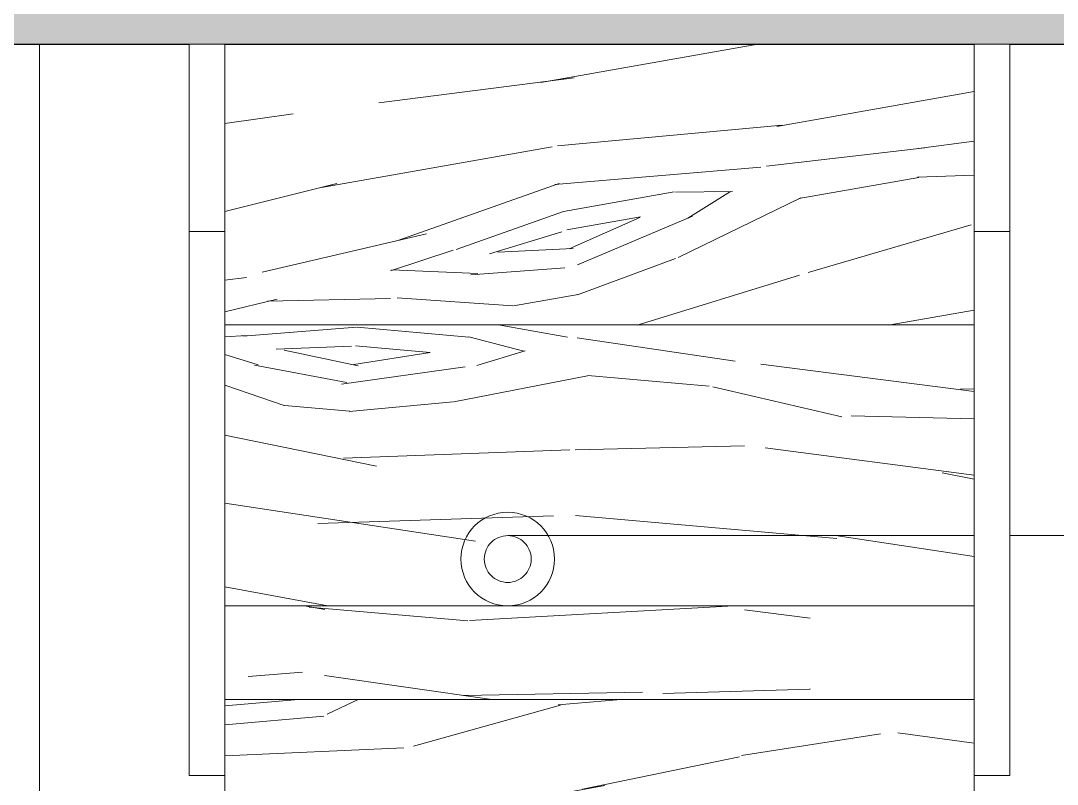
# Model space of a CAD drawing. Header units: metres. Extents: x -54 to 264, y -14 to 31.
# Drawn here: x 35.086 to 35.639, y 7.505 to 7.913 of the extents above; entities that cross this region are included whole.
import ezdxf

# ---------------------------------------------------------------- set-up
doc = ezdxf.new("R2010")
doc.units = ezdxf.units.M
doc.header["$LTSCALE"] = 0.001
doc.linetypes.add('HIDDENX2', pattern=[19.049999999999997, 12.7, -6.35])
for name, color, linetype, lineweight, true_color in [('Jach-Anotaciones-Hatch-Lum30%', 7, 'Continuous', 9, 0xb3b3b3), ('Jach-Anotaciones-Hatch-Lum50%', 9, 'Continuous', 13, 0x808080), ('Jach-Anotaciones-Hatch-Lum80%', 250, 'Continuous', 13, 0x333333), ('Jach-Anotaciones-LineasDetalle0.09mm', 7, 'Continuous', 15, 0x000000), ('Jach-Anotaciones-LineasDetalle0.15mm', 7, 'Continuous', 15, 0x000000), ('Jach-Anotaciones-LineasDetalle0.18mm', 7, 'Continuous', 18, 0x000000), ('Jach-Anotaciones-LineasDetalle0.20mm', 7, 'Continuous', 20, 0x000000), ('JACH-Arq-Lineas-Proyeccion', 250, 'HIDDENX2', 13, 0x333333), ('JACH-Arq-Muros01-Carga', 7, 'Continuous', 25, 0x000000)]:
    doc.layers.add(name, color=color, linetype=linetype, lineweight=lineweight, true_color=true_color)

msp = doc.modelspace()

# ---------------------------------------------------------------- hatches: boundary and pattern name
at = {"layer": 'Jach-Anotaciones-Hatch-Lum50%', "ltscale": 100}
h = msp.add_hatch(dxfattribs=at)
h.set_pattern_fill('WOOD7', color=256, scale=0.5, angle=355, pattern_type=2)
h.set_pattern_definition([(344.6952, (89.7392275628792, 78.0443122296341), (2.945006924810434, -0.7595620666786156), [0.0559015, -5.534268]), (355, (89.79314671384677, 78.02955671680206), (0.541675220419702, 0.4545194776720436), [0.055, -0.445]), (13.43490000000004, (89.84793742224181, 78.02476315095095), (1.039772716351021, 0.410940792009042), [0.04743399999999992, -1.533704499999998]), (167.875, (89.89407351979716, 78.03578406299867), (3.443103836018614, -0.8031416094314647), [0.04031149999999992, -3.990817499999995]), (169.8055999999999, (89.85466151058722, 78.04425126619904), (4.937396160929916, -0.93387371341875), [0.055227, -5.4674535]), (189.0362, (89.80030658090593, 78.05402580554062), (-1.537870105811428, -0.3673627435081007), [0.06184650000000001, -1.999706]), (4.462300000000017, (89.77907535080286, 78.0408259999242), (2.534064920889178, 0.2802070316023983), [0.03041399999999996, -3.010967499999995]), (348.6598000000001, (89.80939697045935, 78.04319230113222), (-3.941200554625293, 0.8467210804790034), [0.045277, -4.4824155]), (180.7106, (89.85378995315975, 78.03428931921812), (-4.526453782921855, -0.1058971866360288), [0.0502495, -4.9746885]), (163.6901000000001, (89.80354443954141, 78.03366613286505), (1.948812002679262, -0.672407687907786), [0.025495, -2.5240145]), (349.8056, (89.69396302275132, 78.0432532645673), (-4.937396160929917, 0.9338737134187484), [0.055227, -5.4674535]), (343.6900999999999, (89.74831795243264, 78.0334787252257), (-1.948812002679261, 0.6724076879077872), [0.05099, -2.4985195]), (355, (89.79725612990975, 78.0191589911074), (0.541675220419702, 0.4545194776720436), [0.06, -0.44]), (15.55599999999999, (89.85702781179525, 78.01392964654255), (2.577643232271288, 0.7783032666695732), [0.04272, -4.229282]), (358.8141, (89.89818293586013, 78.02538633730403), (7.016940696861938, -0.1119897711543004), [0.0751665, -7.4414815]), (349.8056, (89.97333331693076, 78.0238306300884), (-4.937396160929917, 0.9338737134187484), [0.055227, -5.4674535]), (355, (90.02768824661206, 78.01405609074682), (0.541675220419702, 0.4545194776720436), [0.055, -0.445]), (0.1943999999999945, (89.58438160596124, 78.05284039626953), (5.024551487482708, 0.06231622754390581), [0.055227, -5.4674535]), (349.8056, (89.63960809307002, 78.05302780390888), (-4.937396160929917, 0.9338737134187484), [0.055227, -5.4674535]), (355, (89.58525316338871, 78.06280234325045), (0.541675220419702, 0.4545194776720436), [0.03, -0.47]), (0.1943999999999945, (89.61513900433147, 78.06018767096802), (5.024551487482708, 0.06231622754390581), [0.055227, -5.4674535]), (355, (89.67036549144025, 78.06037507860735), (0.541675220419702, 0.4545194776720436), [0.05, -0.45]), (5.304800000000061, (89.72017522634484, 78.05601729146997), (-3.032162220931625, -0.2366275264492543), [0.0559015, -5.534268]), (0.1943999999999945, (89.77583749216737, 78.06118567259976), (5.024551487482708, 0.06231622754390581), [0.055227, -5.4674535]), (349.8056, (89.83106397927614, 78.06137308023911), (-4.937396160929917, 0.9338737134187484), [0.055227, -5.4674535]), (349.8056, (89.88541890895746, 78.05159854089753), (-4.937396160929917, 0.9338737134187484), [0.055227, -5.4674535]), (346.8698999999999, (89.93977383863876, 78.04182400155595), (-2.945006139629471, 0.759564246680932), [0.07071049999999984, -3.464822999999996]), (355, (90.00863591007771, 78.02576115258269), (0.541675220419702, 0.4545194776720436), [0.075, -0.425]), (342.4712000000002, (89.96256529329158, 77.72864585801013), (2.446909050748915, -0.715986522155478), [0.0460975, -4.5636745]), (349.2893999999999, (90.00652249727823, 77.71476190260556), (-4.439297925593481, 0.8902988211193064), [0.05024949999999993, -4.97468849999999]), (3.130100000000002, (89.96256529329158, 77.72864585801013), (3.032161826232755, 0.2366298096776762), [0.03535549999999992, -3.500178499999996]), (4.462300000000017, (89.99786788643851, 77.73057638050442), (2.534064920889178, 0.2802070316023983), [0.06082749999999992, -2.980553499999995]), (355, (89.56041377670563, 77.7788868542943), (0.541675220419702, 0.4545194776720436), [0.06, -0.44]), (345.5377, (89.62018545859114, 77.77365750972945), (-2.446909340320713, 0.7159858127726799), [0.030414, -3.0109675]), (196.8014, (89.64963552082014, 77.76606186395655), (1.537870050597197, 0.3673636784477676), [0.026926, -2.6656565]), (187.9946, (89.62385909594039, 77.75827881054433), (4.570032161010474, 0.6039926156685946), [0.0667085, -6.6041235]), (347.8750000000001, (90.01735600168662, 77.72385229215901), (-3.443103836018614, 0.8031416094314652), [0.0403115, -3.9908175]), (2.125000000000012, (90.01735600168662, 77.72385229215901), (3.530259429023464, 0.1930513770921587), [0.0403115, -3.9908175]), (355, (89.55954221927816, 77.76892490731338), (0.541675220419702, 0.4545194776720436), [0.04, -0.46]), (189.0362, (89.59939000720183, 77.76543867760348), (-1.537870105811428, -0.3673627435081007), [0.041231, -2.020322]), (351.6335000000001, (89.67043097220946, 77.77428069608251), (-7.92597889787489, 1.195348722297783), [0.085147, -8.429546499999999]), (352.7094, (89.75467174283352, 77.7618914844585), (-11.91075875513894, 1.543964152290208), [0.1251, -12.384896]), (358.1797999999999, (89.87876030138125, 77.74601604312458), (8.511232665190601, -0.2427309480093157), [0.090139, -8.9237395]), (4.462300000000017, (89.96885360292325, 77.74315299976776), (2.534064920889178, 0.2802070316023983), [0.09124149999999985, -2.950139999999995]), (5.304800000000061, (89.55649176828199, 77.73405809288018), (-3.032162220931625, -0.2366275264492543), [0.0559015, -5.534268]), (10.9454, (89.6121540341045, 77.73922647400997), (-2.035967325818193, -0.3237858028901451), [0.072801, -3.567254]), (355, (89.68363077782588, 77.75304946597947), (0.541675220419702, 0.4545194776720436), [0.065, -0.435]), (346.8698999999999, (89.74838343320184, 77.74738434270087), (-2.945006139629471, 0.759564246680932), [0.07071049999999984, -3.464822999999996]), (358.5763, (89.8172455046408, 77.73132149372762), (7.515038028465077, -0.1555753737485003), [0.08015599999999999, -7.9354535]), (346.2538, (89.89737685920187, 77.72933000779825), (3.443103058489303, -0.8031445102857289), [0.0657645, -6.5107085]), (340.9638, (89.96125795715037, 77.71370293753874), (-1.450714532375893, 0.6288300193372167), [0.06184649999999993, -1.999705999999998]), (355, (90.01972230289465, 77.69353067250252), (0.541675220419702, 0.4545194776720436), [0.035, -0.465]), (169.8055999999999, (89.67043097220946, 77.77428069608251), (4.937396160929916, -0.93387371341875), [0.1104535, -5.412227]), (350.2364, (89.5634642277018, 77.81375366872751), (-5.435493808478646, 0.9774497578376078), [0.120416, -5.9003815]), (355, (89.68213603404533, 77.79333303261687), (0.541675220419702, 0.4545194776720436), [0.115, -0.385]), (359.0856000000001, (89.79669842432588, 77.78331012220089), (6.518843314650297, -0.06841691177178894), [0.1403564999999997, -6.87747749999999]), (355, (89.9370372394862, 77.78107026519714), (0.541675220419702, 0.4545194776720436), [0.125, -0.375]), (2.125000000000012, (89.5543128747133, 77.70915322542788), (3.530259429023464, 0.1930513770921587), [0.120934, -3.910195]), (1.340199999999987, (89.67516357462551, 77.71363745676953), (4.028356434988356, 0.1494751905640177), [0.090554, -4.437138500000001]), (352.5103999999999, (89.76569265488125, 77.71575538690317), (-10.9145627699476, 1.456819395240307), [0.1151085, -11.395756]), (348.4802000000001, (89.87981926644807, 77.70075150299672), (-12.81979737759477, 2.627316457269052), [0.176139, -17.437776]), (358.0128, (89.58263849110628, 78.0329165023077), (9.00933033890787, -0.2863022915634116), [0.09513149999999986, -9.41801749999998]), (346.8698999999999, (89.67771276613874, 78.02961768023712), (-2.945006139629471, 0.759564246680932), [0.1060659999999999, -3.429467999999995]), (352.6141, (89.78100587329715, 78.00552340677724), (-11.41266216844401, 1.500379831535104), [0.1201039999999998, -11.89030799999998]), (5.619700000000005, (89.90011345835443, 77.99008374415708), (-5.56622613984189, -0.5168422086828022), [0.08139400000000001, -8.058016]), (355, (89.98111637034299, 77.99805420520863), (0.541675220419702, 0.4545194776720436), [0.1, -0.4]), (351.8202, (89.58786783567115, 78.0926881841932), (-8.424077703155646, 1.238916722514023), [0.090139, -8.9237395]), (1.008999999999973, (89.67708957978566, 78.07986319385545), (-5.024551208016828, -0.06231830620208118), [0.095525, -9.4569615]), (1.70980000000001, (89.77259963353185, 78.08154534527534), (-4.526454243121604, -0.1058934154654053), [0.085586, -8.473035000000001]), (349.2893999999999, (89.85814774029713, 78.08409905412272), (-4.439297925593481, 0.8902988211193064), [0.1004989999999999, -4.92443899999999]), (342.9051999999999, (89.95689565267882, 78.06542153286703), (-4.39571940870172, 1.388398833449974), [0.071589, -7.0873215]), (4.462300000000017, (90.02532194540404, 78.04437771040331), (2.534064920889178, 0.2802070316023983), [0.06082749999999992, -2.980553499999995]), (358.8141, (89.57958804011011, 77.99804968787448), (7.016940696861938, -0.1119897711543004), [0.0751665, -7.4414815]), (342.1956999999999, (89.65473842118074, 77.99649398065887), (-6.344530529074307, 2.060807960949563), [0.112805, -11.167709]), (355, (89.76214094440213, 77.96200198150433), (0.541675220419702, 0.4545194776720436), [0.125, -0.375]), (0.4402999999999668, (89.8866652816636, 77.95110751366087), (-5.522648577521289, -0.01873744856123372), [0.1054749999999998, -10.44203649999998]), (1.70980000000001, (89.99213728239071, 77.9519181076533), (-4.526454243121604, -0.1058934154654053), [0.085586, -8.473035000000001]), (355, (89.59091828666732, 78.12755499862641), (0.541675220419702, 0.4545194776720436), [0.085, -0.415]), (3.130100000000002, (89.6755948360051, 78.12014676049286), (3.032161826232755, 0.2366298096776762), [0.1414214999999997, -3.394112499999995]), (352.6141, (89.81680520859291, 78.12786885047002), (-11.41266216844401, 1.500379831535104), [0.1201039999999998, -11.89030799999998]), (349.4725, (89.93591279365017, 78.11242918784986), (10.37289008076719, -1.911322789519808), [0.155724, -15.4166875]), (1.842800000000002, (89.55126242371713, 77.67428641099467), (-8.554810709006578, -0.255374896132862), [0.1258969999999997, -12.46378149999998]), (355, (89.6770940971198, 77.6783348636226), (0.541675220419702, 0.4545194776720436), [0.14, -0.36]), (351.3478000000001, (89.81656135485265, 77.66613305963791), (-15.35386310049266, 2.347102425170888), [0.235478, -23.3123455]), (355, (89.56651467869797, 77.84862048316073), (0.541675220419702, 0.4545194776720436), [0.12, -0.38]), (359.7636000000001, (89.68605804246897, 77.83816179403101), (5.522648813249107, 0.01873650513617908), [0.120416, -5.9003815]), (353.1524, (89.80647296366746, 77.83766505188221), (-14.89934307793405, 1.80543069114964), [0.1550805, -15.352982]), (352.2737000000001, (89.96044736315795, 77.81917493826586), (-9.9183694300081, 1.369652805817243), [0.105119, -10.406779]), (349.8056, (89.57348713811777, 77.92831605900805), (-4.937396160929917, 0.9338737134187484), [0.1104535, -5.412227]), (355, (89.68219699748039, 77.9087669803249), (0.541675220419702, 0.4545194776720436), [0.16, -0.34]), (356.9092, (89.84158814917507, 77.89482206148527), (14.48840156771068, -0.7656488041766429), [0.1500835, -14.8582475]), (358.5763, (89.99145313260257, 77.88672967356358), (7.515038028465077, -0.1555753737485003), [0.08015599999999999, -7.9354535])])
h.paths.add_polyline_path([(35.2073818899745, 7.600000000000001), (35.2073818899745, 7.549999999999933), (35.50738188732166, 7.549999999999933), (35.50738188732166, 7.600000000000001)])
at = {"layer": 'Jach-Anotaciones-Hatch-Lum80%', "ltscale": 100}
h = msp.add_hatch(color=256, dxfattribs=at)
h.dxf.hatch_style = 1
h.paths.add_polyline_path([(44.22088188996156, 8.699999999999996), (44.22088188996156, 8.049999999999997), (40.67088188996158, 8.050000020444173), (40.67088188996155, 8.699999999999996), (40.52088188996156, 8.699999999999996), (40.52088188996157, 8.049999999999997), (38.72088188996156, 8.049999999999997), (38.72088188996156, 8.774999999999991), (38.57088188996156, 8.774999999999991), (38.57088188996156, 7.899999999999999), (39.92088188996155, 7.899999999999999), (39.92088188996155, 6.699999999999996), (38.57088188996156, 6.699999999999996), (38.57088188996156, 6.549999999999997), (40.07088188996156, 6.549999999999997), (40.07088188996156, 7.899999999999999), (41.27088188996157, 7.899999999999999), (41.27088188996157, 6.549999999999997), (41.42088188996158, 6.549999999999997), (41.42088188996158, 7.899999999999999), (44.22088188996156, 7.899999999999999), (44.22088188996156, 5.399999999999999), (42.47088188996156, 5.399999999999999), (42.47088188996156, 6.699999999999996), (42.32088188996156, 6.699999999999996), (42.32088188996156, 4.54999999999999), (42.47088188996156, 4.54999999999999), (42.47088188996156, 5.249999999999993), (44.22088188996156, 5.249999999999993), (44.22088188996156, 2.799999999999997), (42.32088188996156, 2.800000000000001), (42.32088188996156, 2.649999999999999), (44.22088188996156, 2.649999999999999), (44.22088188996156, 0.1999999999999993), (37.37088188996157, 0.1999999999999993), (37.37088188996157, 2.649999999999999), (37.37088188996157, 2.800000000000001), (37.37088188996157, 4.600000000000001), (38.72088188996156, 4.600000000000001), (38.72088188996156, 5.399999999999999), (38.57088188996156, 5.399999999999999), (38.57088188996156, 5.325000000000003), (38.57088188996156, 4.75), (37.37088188996157, 4.75), (37.37088188996157, 8.774999999999991), (37.22088188996156, 8.774999999999991), (37.22088188996156, 8.049999999999997), (32.82088188996158, 8.049999999999997), (32.82088188996158, 8.774999999999991), (32.67088188996157, 8.774999999999991), (32.67088188996157, 8.625000000000014), (32.67088188996157, 7.200000000000003), (32.97088188996157, 7.200000000000003), (32.97088188996157, 7.899999999999999), (37.22088188996156, 7.899999999999999), (37.22088188996156, 0.05000000000000071), (44.37088188996157, 0.05000000000000071), (44.37088188996161, 8.549999999999955), (45.2708818899616, 8.549999999999962), (45.2708818899616, 8.69999999999996)])

# ---------------------------------------------------------------- linework, layer by layer
at = {"layer": 'JACH-Arq-Lineas-Proyeccion', "ltscale": 100}
for points in [[(32.97088188996157, 7.899999999999999), (35.09588188996156, 7.899999999999999), (35.09588188996156, 7.399999999999999), (32.97088188996157, 7.399999999999999)], [(37.22088188996155, 7.899999999999999), (35.09588188996156, 7.899999999999999), (35.09588188996156, 7.399999999999999), (37.22088188996156, 7.399999999999999)]]:
    msp.add_lwpolyline(points, close=True, dxfattribs=at)
msp.add_lwpolyline([(35.34588188404173, 7.63750000000001), (37.19688188996155, 7.63750000000001), (37.19688188996155, 7.612500000000004), (35.34588188404173, 7.612500000000004)], dxfattribs=at)
for radius in [0.025, 0.01250000000000284]:
    msp.add_circle((35.34588188404173, 7.625000000000007), radius, dxfattribs=at)
at = {"layer": 'JACH-Arq-Muros01-Carga', "color": 3, "ltscale": 100}
msp.add_lwpolyline([(32.67088188996157, 8.774999999999991), (32.67088188996157, 7.200000000000003), (32.97088188996157, 7.200000000000003), (32.97088188996157, 7.899999999999999), (37.22088188996156, 7.899999999999999), (37.22088188996156, 0.05000000000000071), (44.37088188996157, 0.05000000000000071), (44.37088188996161, 8.549999999999955)], dxfattribs=at)

# ---------------------------------------------------------------- next in the draw order: wipeouts: each hides what was drawn before it
at = {"ltscale": 100}
for points in [[(35.17588188857536, 7.509428571428522), (35.19488188997441, 7.509428571428494), (35.19488188997446, 7.899999999999998), (35.17588188997446, 7.899999999999998)], [(35.59488188717629, 7.509428571428522), (35.61388188857534, 7.509428571428494), (35.61388188857539, 7.899999999999998), (35.594881888575394, 7.899999999999998)]]:
    msp.add_wipeout(points, dxfattribs=at).dxf.layer = 'Jach-Anotaciones-LineasDetalle0.09mm'

# ---------------------------------------------------------------- next in the draw order: hatches: boundary and pattern name
at = {"layer": 'Jach-Anotaciones-Hatch-Lum50%', "ltscale": 100}
h = msp.add_hatch(dxfattribs=at)
h.set_pattern_fill('WOOD7', color=256, scale=0.5, angle=10, pattern_type=2)
h.set_pattern_definition([(359.6952000000001, (89.64955307703227, 78.08035286344274), (3.041247376068402, 0.02854326322537393), [0.0559015, -5.534268]), (10, (89.70545398522461, 78.0800554356843), (0.4055797876726389, 0.5792279653395692), [0.05499999999999993, -0.4449999999999995]), (28.4349, (89.75961841164029, 78.08960608545598), (0.8979840168127351, 0.6660513056468436), [0.047434, -1.5337045]), (182.875, (89.80133003786084, 78.11219236974618), (3.533651262240493, 0.1153656243099446), [0.04031149999999993, -3.990817499999996]), (184.8056, (89.76106948685201, 78.11017048140457), (5.010862769216089, 0.3758394213810868), [0.055227, -5.4674535]), (204.0362, (89.706036819548, 78.10554387039794), (-1.390387978200151, -0.7528752338487076), [0.06184650000000001, -1.999706]), (19.4623, (89.68894538715276, 78.08729879054941), (2.375195836229676, 0.9265234715848858), [0.030414, -3.0109675]), (3.659799999999995, (89.7176213788548, 78.09743227464449), (-4.026054943815121, -0.20218800480759), [0.045277, -4.4824155]), (195.7106, (89.76280596862867, 78.10032240387444), (-4.344810401703891, -1.273821273299622), [0.0502495, -4.9746885]), (178.6901, (89.71443382186641, 78.08671595622603), (2.056439759673907, -0.1451062899276722), [0.02549499999999997, -2.524014499999995]), (4.805599999999988, (89.60610496903506, 78.06761465668266), (-5.010862769216088, -0.3758394213810886), [0.055227, -5.4674535]), (358.6900999999999, (89.66113763633906, 78.0722412676893), (-2.056439759673907, 0.1451062899276734), [0.05098999999999993, -2.498519499999996]), (10, (89.71211450576635, 78.07107559904252), (0.4055797876726389, 0.5792279653395692), [0.05999999999999993, -0.4399999999999994]), (30.556, (89.77120297094709, 78.08149448970254), (2.288372460730476, 1.418926385952719), [0.04272, -4.229282]), (13.8141, (89.80799055840257, 78.10321253310438), (6.806829326269162, 1.707944078464683), [0.0751665, -7.4414815]), (4.805599999999988, (89.88098289899014, 78.12116018519447), (-5.010862769216088, -0.3758394213810886), [0.055227, -5.4674535]), (10, (89.93601556629415, 78.1257867962011), (0.4055797876726389, 0.5792279653395692), [0.05499999999999993, -0.4449999999999995]), (15.1944, (89.49777611620371, 78.0485133571393), (4.837215420771396, 1.36064247164029), [0.055227, -5.4674535]), (4.805599999999988, (89.55107230173105, 78.06298804567605), (-5.010862769216088, -0.3758394213810886), [0.055227, -5.4674535]), (10, (89.49603963442705, 78.05836143466944), (0.4055797876726389, 0.5792279653395692), [0.02999999999999996, -0.4699999999999994]), (15.1944, (89.52558386701742, 78.06357087999943), (4.837215420771396, 1.36064247164029), [0.055227, -5.4674535]), (10, (89.57888005254475, 78.07804556853618), (0.4055797876726389, 0.5792279653395692), [0.04999999999999993, -0.4499999999999995]), (20.3048, (89.62812044019536, 78.08672797741953), (-2.867600088255309, -1.013345969625697), [0.0559015, -5.534268]), (15.1944, (89.68054838483437, 78.10612670472133), (4.837215420771396, 1.36064247164029), [0.055227, -5.4674535]), (4.805599999999988, (89.7338445703617, 78.12060139325807), (-5.010862769216088, -0.3758394213810886), [0.055227, -5.4674535]), (4.805599999999988, (89.7888772376657, 78.12522800426468), (-5.010862769216088, -0.3758394213810886), [0.055227, -5.4674535]), (1.86989999999998, (89.8439099049697, 78.12985461527131), (-3.04124718186795, -0.02854095428504816), [0.0707105, -3.464823]), (10, (89.91458292945724, 78.13216191017787), (0.4055797876726389, 0.5792279653395692), [0.07499999999999986, -0.4249999999999994]), (357.4712, (89.94698122769708, 77.83324662072087), (2.548843594669401, -0.05828320905731632), [0.0460975, -4.5636745]), (4.289400000000044, (89.99303405835929, 77.83121271118576), (-4.518458807660227, -0.2890122255938571), [0.0502495, -4.9746885]), (18.1301, (89.94698122769708, 77.83324662072087), (2.867599116062477, 1.013348072899412), [0.0353555, -3.500178500000001]), (19.4623, (89.98058125816416, 77.84424834570427), (2.375195836229676, 0.9265234715848858), [0.0608275, -2.9805535]), (10, (89.54552936506212, 77.77769122506095), (0.4055797876726389, 0.5792279653395692), [0.05999999999999993, -0.4399999999999994]), (0.5376999999999644, (89.60461783024286, 77.78811011572097), (-2.5488436907725, 0.05828244889945489), [0.030414, -3.0109675]), (211.8014, (89.63503030372155, 77.78839552228591), (1.390387682887108, 0.7528761226405835), [0.02692599999999996, -2.665656499999995]), (202.9946, (89.61214659167291, 77.77420624031411), (4.257987299255338, 1.766223426362723), [0.06670849999999987, -6.604123499999991]), (2.874999999999974, (90.00114565411275, 77.84279727049255), (-3.533651262240493, -0.1153656243099441), [0.04031149999999993, -3.990817499999996]), (17.125, (90.00114565411275, 77.84279727049255), (3.360003382919545, 1.100171685318009), [0.04031149999999993, -3.990817499999996]), (10, (89.5472658468388, 77.76784314753083), (0.4055797876726389, 0.5792279653395692), [0.03999999999999993, -0.4599999999999995]), (204.0362, (89.58665815695929, 77.7747890746375), (-1.390387978200151, -0.7528752338487076), [0.041231, -2.020322]), (6.633500000000004, (89.65298997700513, 77.80171656336937), (-7.965286730949152, -0.8967760875616415), [0.085147, -8.429546499999999]), (7.709399999999986, (89.7375668768995, 77.811552619706), (-11.90451681985561, -1.591376357889932), [0.1251, -12.384896]), (13.1798, (89.86153608691436, 77.82833460314932), (8.28404283704334, 1.968409019528188), [0.09013899999999986, -8.923739499999982]), (19.4623, (89.94930054379714, 77.8488869779044), (2.375195836229676, 0.9265234715848858), [0.0912415, -2.95014]), (20.3048, (89.55334353305713, 77.7333748761754), (-2.867600088255309, -1.013345969625697), [0.0559015, -5.534268]), (25.9454, (89.60577147769614, 77.7527736034772), (-1.882791489166702, -0.8397001883255306), [0.072801, -3.567254]), (10, (89.67123505685365, 77.78462513097413), (0.4055797876726389, 0.5792279653395692), [0.06499999999999986, -0.4349999999999994]), (1.86989999999998, (89.73524756079945, 77.79591226252249), (-3.04124718186795, -0.02854095428504816), [0.0707105, -3.464823]), (13.5763, (89.80592058528697, 77.79821955742905), (7.299235186913955, 1.794760694998212), [0.08015599999999999, -7.9354535]), (1.253799999999979, (89.88383696463961, 77.81703545040746), (3.533651262001182, 0.115362621060499), [0.0657645, -6.5107085]), (355.9638, (89.94958595036208, 77.8184745044257), (-1.564035818531402, 0.2319306060377931), [0.06184650000000001, -1.999706]), (10, (90.01127913820781, 77.81412127879052), (0.4055797876726389, 0.5792279653395692), [0.03499999999999993, -0.4649999999999995]), (184.8056, (89.65298997700513, 77.80171656336937), (5.010862769216089, 0.3758394213810868), [0.1104535, -5.412227]), (5.236400000000012, (89.53945167884379, 77.81215949641638), (-5.50326646120307, -0.4626653521757668), [0.120416, -5.9003815]), (10, (89.65936509098191, 77.82314920020629), (0.4055797876726389, 0.5792279653395692), [0.1149999999999999, -0.3849999999999995]), (14.0856, (89.77261798257831, 77.84311874063799), (6.314426714926194, 1.62111513983543), [0.1403565, -6.877477499999999]), (10, (89.90875458622335, 77.87727756304147), (0.4055797876726389, 0.5792279653395692), [0.1249999999999999, -0.3749999999999994]), (17.125, (89.55768473749882, 77.70875468235009), (3.360003382919545, 1.100171685318009), [0.1209339999999998, -3.910194999999995]), (16.34020000000001, (89.67325694519528, 77.7443645799653), (3.852406491964717, 1.186997312791546), [0.0905539999999999, -4.437138499999994]), (7.510399999999946, (89.76015316118969, 77.76984099348546), (-10.91971066690846, -1.417717235727928), [0.1151085, -11.395756]), (3.480200000000022, (89.87427429367443, 77.7848864951521), (-13.06297291146417, -0.7802148957664028), [0.1761389999999997, -17.43777599999996]), (13.0128, (89.50124907975706, 78.02881720207905), (8.77644533763386, 2.055239497782464), [0.09513150000000001, -9.4180175]), (1.86989999999998, (89.59393757540488, 78.05023781772248), (-3.04124718186795, -0.02854095428504816), [0.106066, -3.429468]), (7.614100000000041, (89.69994711213616, 78.05369876008233), (-11.41211201050127, -1.504558695991346), [0.120104, -11.890308]), (20.6197, (89.81899228338597, 78.0696125026373), (-5.242792976518627, -1.939876571821571), [0.08139400000000001, -8.058016]), (10, (89.89517218096194, 78.09827647314583), (0.4055797876726389, 0.5792279653395692), [0.09999999999999987, -0.3999999999999995]), (6.820199999999995, (89.49083018909704, 78.08790566725979), (-8.457689459226557, -0.9836100881024803), [0.09013899999999986, -8.923739499999982]), (16.009, (89.58033112775647, 78.09860996448477), (-4.837214612831761, -1.360644407138814), [0.095525, -9.4569615]), (16.7098, (89.67215138251596, 78.12495461889324), (-4.344811822273493, -1.27381774973698), [0.085586, -8.473035000000001]), (4.289400000000044, (89.75412355974532, 78.14956279152504), (-4.518458807660227, -0.2890122255938571), [0.100499, -4.924439]), (357.9051999999999, (89.85434081682322, 78.15707953176162), (-4.605282962280079, 0.2033943905201475), [0.071589, -7.0873215]), (19.4623, (89.92588208219908, 78.15446278790311), (2.375195836229676, 0.9265234715848858), [0.0608275, -2.9805535]), (13.8141, (89.50732676597539, 77.99434893072363), (6.806829326269162, 1.707944078464683), [0.0751665, -7.4414815]), (357.1956999999999, (89.58031910656298, 78.01229658281372), (-6.661722242304958, 0.3485022993444926), [0.112805, -11.167709]), (10, (89.69298916383599, 78.00677768853177), (0.4055797876726389, 0.5792279653395692), [0.1249999999999999, -0.3749999999999994]), (15.4403, (89.81609013296253, 78.02848371074013), (-5.329619282002121, -1.447465616754914), [0.105475, -10.4420365]), (16.7098, (89.91775846525213, 78.0565648469253), (-4.344811822273493, -1.27381774973698), [0.085586, -8.473035000000001]), (10, (89.4847525028787, 78.12237393861523), (0.4055797876726389, 0.5792279653395692), [0.08499999999999987, -0.4149999999999994]), (18.1301, (89.56846116188473, 78.13713403371692), (2.867599116062477, 1.013348072899412), [0.1414215, -3.3941125]), (7.614100000000041, (89.70286128375311, 78.18114093365052), (-11.41211201050127, -1.504558695991346), [0.120104, -11.890308]), (4.472500000000003, (89.8219064550029, 78.1970546762055), (10.51412916153694, 0.8385054608855284), [0.1557239999999997, -15.41668749999998]), (16.84279999999999, (89.56376242371715, 77.67428641099467), (-8.197216716083487, -2.460821146298522), [0.125897, -12.4637815]), (10, (89.68425867017868, 77.71076454949822), (0.4055797876726389, 0.5792279653395692), [0.1399999999999997, -0.3599999999999994]), (6.34780000000002, (89.82213175560038, 77.73507529437158), (-15.43816771051315, -1.706745336886076), [0.235478, -23.3123455]), (10, (89.53337399262543, 77.8466277677718), (0.4055797876726389, 0.5792279653395692), [0.1199999999999999, -0.3799999999999994]), (14.7636, (89.6515509229869, 77.86746554909183), (5.329619753874081, 1.447464766487137), [0.1204159999999999, -5.900381499999991]), (8.15240000000001, (89.7679913715717, 77.898151407942), (-14.8589401211999, -2.112321615929386), [0.1550805, -15.352982]), (7.273700000000058, (89.92150481417693, 77.9201428367153), (-9.934901418444417, -1.24407988666057), [0.105119, -10.406779]), (4.805599999999988, (89.51948213841209, 77.92541238801279), (-5.010862769216088, -0.3758394213810886), [0.1104535, -5.412227]), (10, (89.6295474730201, 77.93466561002602), (0.4055797876726389, 0.5792279653395692), [0.1599999999999997, -0.3399999999999995]), (11.9092, (89.78711671350206, 77.96244931845273), (14.19288574827966, 3.010314304995184), [0.1500834999999997, -14.85824749999998]), (13.5763, (89.93396963556555, 77.99342058386783), (7.299235186913955, 1.794760694998212), [0.08015599999999999, -7.9354535])])
h.paths.add_polyline_path([(35.5948818885754, 7.750000000000007), (35.19488188997447, 7.750000000000007), (35.19488188997447, 7.899999999999999), (35.5948818885754, 7.899999999999999)])
h = msp.add_hatch(dxfattribs=at)
h.set_pattern_fill('WOOD7', color=256, scale=0.5, angle=355, pattern_type=2)
h.set_pattern_definition([(344.6952, (89.75172756287921, 78.0443122296341), (2.945006924810434, -0.7595620666786156), [0.0559015, -5.534268]), (355, (89.80564671384678, 78.02955671680206), (0.541675220419702, 0.4545194776720436), [0.055, -0.445]), (13.43490000000004, (89.86043742224183, 78.02476315095095), (1.039772716351021, 0.410940792009042), [0.04743399999999993, -1.533704499999998]), (167.875, (89.90657351979718, 78.03578406299867), (3.443103836018614, -0.8031416094314647), [0.04031149999999993, -3.990817499999996]), (169.8055999999999, (89.86716151058724, 78.04425126619904), (4.937396160929916, -0.93387371341875), [0.055227, -5.4674535]), (189.0362, (89.81280658090594, 78.05402580554062), (-1.537870105811428, -0.3673627435081007), [0.06184650000000001, -1.999706]), (4.462300000000017, (89.79157535080289, 78.0408259999242), (2.534064920889178, 0.2802070316023983), [0.03041399999999997, -3.010967499999996]), (348.6598000000001, (89.82189697045938, 78.04319230113222), (-3.941200554625293, 0.8467210804790034), [0.045277, -4.4824155]), (180.7106, (89.86628995315976, 78.03428931921812), (-4.526453782921855, -0.1058971866360288), [0.0502495, -4.9746885]), (163.6901000000001, (89.81604443954144, 78.03366613286505), (1.948812002679262, -0.672407687907786), [0.025495, -2.5240145]), (349.8056, (89.70646302275135, 78.0432532645673), (-4.937396160929917, 0.9338737134187484), [0.055227, -5.4674535]), (343.6900999999999, (89.76081795243266, 78.0334787252257), (-1.948812002679261, 0.6724076879077872), [0.05099, -2.4985195]), (355, (89.80975612990977, 78.0191589911074), (0.541675220419702, 0.4545194776720436), [0.06, -0.44]), (15.55599999999999, (89.86952781179528, 78.01392964654255), (2.577643232271288, 0.7783032666695732), [0.04272, -4.229282]), (358.8141, (89.91068293586017, 78.02538633730403), (7.016940696861938, -0.1119897711543004), [0.0751665, -7.4414815]), (349.8056, (89.98583331693078, 78.0238306300884), (-4.937396160929917, 0.9338737134187484), [0.055227, -5.4674535]), (355, (90.04018824661209, 78.01405609074682), (0.541675220419702, 0.4545194776720436), [0.055, -0.445]), (0.1943999999999945, (89.59688160596126, 78.05284039626953), (5.024551487482708, 0.06231622754390581), [0.055227, -5.4674535]), (349.8056, (89.65210809307004, 78.05302780390888), (-4.937396160929917, 0.9338737134187484), [0.055227, -5.4674535]), (355, (89.59775316338875, 78.06280234325045), (0.541675220419702, 0.4545194776720436), [0.03, -0.47]), (0.1943999999999945, (89.62763900433148, 78.06018767096802), (5.024551487482708, 0.06231622754390581), [0.055227, -5.4674535]), (355, (89.68286549144028, 78.06037507860735), (0.541675220419702, 0.4545194776720436), [0.05, -0.45]), (5.304800000000061, (89.73267522634487, 78.05601729146997), (-3.032162220931625, -0.2366275264492543), [0.0559015, -5.534268]), (0.1943999999999945, (89.78833749216739, 78.06118567259976), (5.024551487482708, 0.06231622754390581), [0.055227, -5.4674535]), (349.8056, (89.84356397927617, 78.06137308023911), (-4.937396160929917, 0.9338737134187484), [0.055227, -5.4674535]), (349.8056, (89.89791890895748, 78.05159854089753), (-4.937396160929917, 0.9338737134187484), [0.055227, -5.4674535]), (346.8698999999999, (89.95227383863877, 78.04182400155595), (-2.945006139629471, 0.759564246680932), [0.07071049999999986, -3.464822999999996]), (355, (90.02113591007773, 78.02576115258269), (0.541675220419702, 0.4545194776720436), [0.075, -0.425]), (342.4712000000002, (89.9750652932916, 77.72864585801013), (2.446909050748915, -0.715986522155478), [0.0460975, -4.5636745]), (349.2893999999999, (90.01902249727826, 77.71476190260556), (-4.439297925593481, 0.8902988211193064), [0.05024949999999993, -4.974688499999991]), (3.130100000000002, (89.9750652932916, 77.72864585801013), (3.032161826232755, 0.2366298096776762), [0.03535549999999993, -3.500178499999996]), (4.462300000000017, (90.01036788643854, 77.73057638050442), (2.534064920889178, 0.2802070316023983), [0.06082749999999993, -2.980553499999996]), (355, (89.57291377670566, 77.7788868542943), (0.541675220419702, 0.4545194776720436), [0.06, -0.44]), (345.5377, (89.63268545859117, 77.77365750972945), (-2.446909340320713, 0.7159858127726799), [0.030414, -3.0109675]), (196.8014, (89.66213552082017, 77.76606186395655), (1.537870050597197, 0.3673636784477676), [0.026926, -2.6656565]), (187.9946, (89.6363590959404, 77.75827881054433), (4.570032161010474, 0.6039926156685946), [0.0667085, -6.6041235]), (347.8750000000001, (90.02985600168665, 77.72385229215901), (-3.443103836018614, 0.8031416094314652), [0.0403115, -3.9908175]), (2.125000000000012, (90.02985600168665, 77.72385229215901), (3.530259429023464, 0.1930513770921587), [0.0403115, -3.9908175]), (355, (89.57204221927819, 77.76892490731338), (0.541675220419702, 0.4545194776720436), [0.04, -0.46]), (189.0362, (89.61189000720185, 77.76543867760348), (-1.537870105811428, -0.3673627435081007), [0.041231, -2.020322]), (351.6335000000001, (89.68293097220948, 77.77428069608251), (-7.92597889787489, 1.195348722297783), [0.085147, -8.429546499999999]), (352.7094, (89.76717174283354, 77.7618914844585), (-11.91075875513894, 1.543964152290208), [0.1251, -12.384896]), (358.1797999999999, (89.89126030138127, 77.74601604312458), (8.511232665190601, -0.2427309480093157), [0.090139, -8.9237395]), (4.462300000000017, (89.98135360292326, 77.74315299976776), (2.534064920889178, 0.2802070316023983), [0.09124149999999986, -2.950139999999996]), (5.304800000000061, (89.56899176828202, 77.73405809288018), (-3.032162220931625, -0.2366275264492543), [0.0559015, -5.534268]), (10.9454, (89.62465403410454, 77.73922647400997), (-2.035967325818193, -0.3237858028901451), [0.072801, -3.567254]), (355, (89.69613077782591, 77.75304946597947), (0.541675220419702, 0.4545194776720436), [0.065, -0.435]), (346.8698999999999, (89.76088343320187, 77.74738434270087), (-2.945006139629471, 0.759564246680932), [0.07071049999999986, -3.464822999999996]), (358.5763, (89.82974550464081, 77.73132149372762), (7.515038028465077, -0.1555753737485003), [0.08015599999999999, -7.9354535]), (346.2538, (89.90987685920189, 77.72933000779825), (3.443103058489303, -0.8031445102857289), [0.0657645, -6.5107085]), (340.9638, (89.97375795715038, 77.71370293753874), (-1.450714532375893, 0.6288300193372167), [0.06184649999999994, -1.999705999999998]), (355, (90.03222230289467, 77.69353067250252), (0.541675220419702, 0.4545194776720436), [0.035, -0.465]), (169.8055999999999, (89.68293097220948, 77.77428069608251), (4.937396160929916, -0.93387371341875), [0.1104535, -5.412227]), (350.2364, (89.57596422770183, 77.81375366872751), (-5.435493808478646, 0.9774497578376078), [0.120416, -5.9003815]), (355, (89.69463603404536, 77.79333303261687), (0.541675220419702, 0.4545194776720436), [0.115, -0.385]), (359.0856000000001, (89.8091984243259, 77.78331012220089), (6.518843314650297, -0.06841691177178894), [0.1403564999999997, -6.877477499999991]), (355, (89.94953723948623, 77.78107026519714), (0.541675220419702, 0.4545194776720436), [0.125, -0.375]), (2.125000000000012, (89.56681287471332, 77.70915322542788), (3.530259429023464, 0.1930513770921587), [0.120934, -3.910195]), (1.340199999999987, (89.68766357462555, 77.71363745676953), (4.028356434988356, 0.1494751905640177), [0.090554, -4.437138500000001]), (352.5103999999999, (89.77819265488128, 77.71575538690317), (-10.9145627699476, 1.456819395240307), [0.1151085, -11.395756]), (348.4802000000001, (89.89231926644808, 77.70075150299672), (-12.81979737759477, 2.627316457269052), [0.176139, -17.437776]), (358.0128, (89.59513849110631, 78.0329165023077), (9.00933033890787, -0.2863022915634116), [0.09513149999999987, -9.418017499999982]), (346.8698999999999, (89.69021276613876, 78.02961768023712), (-2.945006139629471, 0.759564246680932), [0.1060659999999999, -3.429467999999996]), (352.6141, (89.79350587329718, 78.00552340677724), (-11.41266216844401, 1.500379831535104), [0.1201039999999999, -11.89030799999998]), (5.619700000000005, (89.91261345835446, 77.99008374415708), (-5.56622613984189, -0.5168422086828022), [0.08139400000000001, -8.058016]), (355, (89.993616370343, 77.99805420520863), (0.541675220419702, 0.4545194776720436), [0.1, -0.4]), (351.8202, (89.60036783567116, 78.0926881841932), (-8.424077703155646, 1.238916722514023), [0.090139, -8.9237395]), (1.008999999999973, (89.68958957978569, 78.07986319385545), (-5.024551208016828, -0.06231830620208118), [0.095525, -9.4569615]), (1.70980000000001, (89.78509963353187, 78.08154534527534), (-4.526454243121604, -0.1058934154654053), [0.085586, -8.473035000000001]), (349.2893999999999, (89.87064774029716, 78.08409905412272), (-4.439297925593481, 0.8902988211193064), [0.1004989999999999, -4.924438999999991]), (342.9051999999999, (89.96939565267886, 78.06542153286703), (-4.39571940870172, 1.388398833449974), [0.071589, -7.0873215]), (4.462300000000017, (90.03782194540406, 78.04437771040331), (2.534064920889178, 0.2802070316023983), [0.06082749999999993, -2.980553499999996]), (358.8141, (89.59208804011014, 77.99804968787448), (7.016940696861938, -0.1119897711543004), [0.0751665, -7.4414815]), (342.1956999999999, (89.66723842118076, 77.99649398065887), (-6.344530529074307, 2.060807960949563), [0.112805, -11.167709]), (355, (89.77464094440217, 77.96200198150433), (0.541675220419702, 0.4545194776720436), [0.125, -0.375]), (0.4402999999999668, (89.89916528166363, 77.95110751366087), (-5.522648577521289, -0.01873744856123372), [0.1054749999999999, -10.44203649999998]), (1.70980000000001, (90.00463728239075, 77.9519181076533), (-4.526454243121604, -0.1058934154654053), [0.085586, -8.473035000000001]), (355, (89.60341828666733, 78.12755499862641), (0.541675220419702, 0.4545194776720436), [0.085, -0.415]), (3.130100000000002, (89.68809483600513, 78.12014676049286), (3.032161826232755, 0.2366298096776762), [0.1414214999999997, -3.394112499999995]), (352.6141, (89.82930520859293, 78.12786885047002), (-11.41266216844401, 1.500379831535104), [0.1201039999999999, -11.89030799999998]), (349.4725, (89.9484127936502, 78.11242918784986), (10.37289008076719, -1.911322789519808), [0.155724, -15.4166875]), (1.842800000000002, (89.56376242371715, 77.67428641099467), (-8.554810709006578, -0.255374896132862), [0.1258969999999997, -12.46378149999998]), (355, (89.68959409711984, 77.6783348636226), (0.541675220419702, 0.4545194776720436), [0.14, -0.36]), (351.3478000000001, (89.82906135485268, 77.66613305963791), (-15.35386310049266, 2.347102425170888), [0.235478, -23.3123455]), (355, (89.57901467869799, 77.84862048316073), (0.541675220419702, 0.4545194776720436), [0.12, -0.38]), (359.7636000000001, (89.698558042469, 77.83816179403101), (5.522648813249107, 0.01873650513617908), [0.120416, -5.9003815]), (353.1524, (89.81897296366748, 77.83766505188221), (-14.89934307793405, 1.80543069114964), [0.1550805, -15.352982]), (352.2737000000001, (89.97294736315797, 77.81917493826586), (-9.9183694300081, 1.369652805817243), [0.105119, -10.406779]), (349.8056, (89.5859871381178, 77.92831605900805), (-4.937396160929917, 0.9338737134187484), [0.1104535, -5.412227]), (355, (89.69469699748042, 77.9087669803249), (0.541675220419702, 0.4545194776720436), [0.16, -0.34]), (356.9092, (89.8540881491751, 77.89482206148527), (14.48840156771068, -0.7656488041766429), [0.1500835, -14.8582475]), (358.5763, (90.00395313260259, 77.88672967356358), (7.515038028465077, -0.1555753737485003), [0.08015599999999999, -7.9354535])])
h.paths.add_polyline_path([(35.5948818885754, 7.600000000000001), (35.19488188997447, 7.600000000000001), (35.19488188997447, 7.750000000000007), (35.5948818885754, 7.750000000000007)])
h = msp.add_hatch(dxfattribs=at)
h.set_pattern_fill('WOOD7', color=256, scale=0.5, angle=5, pattern_type=2)
h.set_pattern_definition([(354.6952, (89.68461764096352, 78.07133050988587), (3.032162220931625, -0.2366275264492536), [0.0559015, -5.534268]), (4.999999999999998, (89.74027990678604, 78.06616212875608), (0.4545194776720437, 0.5416752204197018), [0.055, -0.445]), (23.4349, (89.79507061518109, 78.0709556946072), (0.9526171127716738, 0.5852523153816308), [0.047434, -1.5337045]), (177.875, (89.838592040454, 78.08982062350222), (3.530259429023464, -0.193051377092159), [0.0403115, -3.9908175]), (179.8056, (89.7983084738166, 78.09131536728277), (5.024551487482708, -0.06231622754390737), [0.055227, -5.4674535]), (199.0362, (89.74308198670781, 78.09150277492212), (-1.450714532375893, -0.6288300193372167), [0.06184650000000001, -1.999706]), (14.4623, (89.72446542888719, 78.07481673959579), (2.446909340320713, 0.7159858127726787), [0.030414, -3.0109675]), (358.6598, (89.7539154911162, 78.08241238536867), (-4.028356434988356, 0.1494751905640185), [0.045277, -4.4824155]), (190.7106, (89.79918003124408, 78.08135342030185), (-4.439297925593481, -0.8902988211193059), [0.0502495, -4.9746885]), (173.6901, (89.74980607505321, 78.07201465967402), (2.035967539056206, -0.3237846513559057), [0.025495, -2.5240145]), (359.8056, (89.64022465826314, 78.06242752797178), (-5.024551487482708, 0.06231622754390564), [0.055227, -5.4674535]), (353.6901, (89.69545114537192, 78.06224012033243), (-2.035967539056206, 0.3237846513559069), [0.05098999999999993, -2.498519499999996]), (4.999999999999998, (89.74613243770398, 78.0566359604889), (0.4545194776720437, 0.5416752204197018), [0.06, -0.44]), (25.556, (89.80590411958948, 78.06186530505376), (2.403332095710821, 1.214082141170329), [0.04272, -4.229282]), (8.814099999999998, (89.84444457137194, 78.08029445523505), (6.929784420374802, 1.108190569916179), [0.0751665, -7.4414815]), (359.8056, (89.91872339501509, 78.09181210943157), (-5.024551487482708, 0.06231622754390564), [0.055227, -5.4674535]), (4.999999999999998, (89.97394988212386, 78.09162470179224), (0.4545194776720437, 0.5416752204197018), [0.055, -0.445]), (10.1944, (89.53064324147304, 78.05284039626953), (4.937396160929917, 0.9338737134187485), [0.05522699999999993, -5.467453499999992]), (359.8056, (89.58499817115435, 78.06261493561111), (-5.024551487482708, 0.06231622754390564), [0.055227, -5.4674535]), (4.999999999999998, (89.52977168404556, 78.06280234325045), (0.4545194776720437, 0.5416752204197018), [0.03, -0.47]), (10.1944, (89.55965752498832, 78.06541701553287), (4.937396160929917, 0.9338737134187485), [0.05522699999999993, -5.467453499999992]), (4.999999999999998, (89.61401245466962, 78.07519155487445), (0.4545194776720437, 0.5416752204197018), [0.05, -0.45]), (15.3048, (89.6638221895742, 78.07954934201184), (-2.945006924810434, -0.7595620666786163), [0.0559015, -5.534268]), (10.1944, (89.71774134054178, 78.09430485484388), (4.937396160929917, 0.9338737134187485), [0.05522699999999993, -5.467453499999992]), (359.8056, (89.77209627022309, 78.10407939418546), (-5.024551487482708, 0.06231622754390564), [0.055227, -5.4674535]), (359.8056, (89.82732275733187, 78.10389198654612), (-5.024551487482708, 0.06231622754390564), [0.055227, -5.4674535]), (356.8699, (89.88254924444065, 78.10370457890679), (-3.032161826232755, 0.2366298096776797), [0.0707105, -3.464823]), (4.999999999999998, (89.95315443073456, 78.0998435339182), (0.4545194776720437, 0.5416752204197018), [0.075, -0.425]), (352.4712, (89.95937725959702, 77.79924200963573), (2.534064758899656, -0.2802077804916939), [0.0460975, -4.5636745]), (359.2894000000001, (90.00507757843863, 77.79320207107845), (-4.526453782921855, 0.1058971866360292), [0.0502495, -4.9746885]), (13.13010000000001, (89.95937725959702, 77.79924200963573), (2.945006139629472, 0.7595642466809286), [0.0353555, -3.500178500000001]), (14.4623, (89.99380829531648, 77.80727343412235), (2.446909340320713, 0.7159858127726787), [0.0608275, -2.9805535]), (4.999999999999998, (89.55461107072864, 77.7788868542943), (0.4545194776720437, 0.5416752204197018), [0.06, -0.44]), (355.5377, (89.61438275261415, 77.78411619885917), (-2.534064920889177, 0.2802070316023997), [0.030414, -3.0109675]), (206.8014, (89.64470437227064, 77.78174989765112), (1.450714315649921, 0.6288309304851987), [0.026926, -2.6656565]), (197.9946, (89.62067106224583, 77.76960905710152), (4.395720886643115, 1.388394367311288), [0.0667085, -6.6041235]), (357.875, (90.01416796799207, 77.80403557548685), (-3.530259429023464, 0.1930513770921595), [0.0403115, -3.9908175]), (12.125, (90.01416796799207, 77.80403557548685), (3.443103836018614, 0.8031416094314644), [0.0403115, -3.9908175]), (4.999999999999998, (89.55548262815611, 77.76892490731338), (0.4545194776720437, 0.5416752204197018), [0.04, -0.46]), (199.0362, (89.59533041607979, 77.7724111370233), (-1.450714532375893, -0.6288300193372167), [0.041231, -2.020322]), (1.63350000000003, (89.66375670880501, 77.793454959487), (-8.01313559614185, -0.1991431025704269), [0.08514699999999986, -8.429546499999981]), (2.709400000000008, (89.74886903685655, 77.7958822241301), (-11.99791412774713, -0.5477736849119966), [0.1250999999999997, -12.38489599999998]), (8.1798, (89.87382915283175, 77.80179571848309), (8.424077703155646, 1.238916722514023), [0.090139, -8.9237395]), (14.4623, (89.96305089694627, 77.81462070882084), (2.446909340320713, 0.7159858127726787), [0.0912415, -2.95014]), (15.3048, (89.55853307915228, 77.73405809288018), (-2.945006924810434, -0.7595620666786163), [0.0559015, -5.534268]), (20.94540000000001, (89.61245223011986, 77.74881360571221), (-1.948811592718991, -0.6724087849192405), [0.072801, -3.567254]), (4.999999999999998, (89.68044274413133, 77.77483840166639), (0.4545194776720437, 0.5416752204197018), [0.065, -0.435]), (356.8699, (89.7451953995073, 77.78050352494498), (-3.032161826232755, 0.2366298096776797), [0.0707105, -3.464823]), (8.5763, (89.81580058580118, 77.77664247995641), (7.427883094755265, 1.151760824495348), [0.08015599999999999, -7.9354535]), (356.2538, (89.89506038293479, 77.78859591286667), (3.530259167034628, -0.1930543688924765), [0.06576449999999986, -6.510708499999991]), (350.9638, (89.96068459573823, 77.78429908916435), (-1.537870105811428, 0.3673627435081007), [0.06184650000000001, -1.999706]), (4.999999999999998, (90.02176361376496, 77.77458551325783), (0.4545194776720437, 0.5416752204197018), [0.035, -0.465]), (179.8056, (89.66375670880501, 77.793454959487), (5.024551487482708, -0.06231622754390737), [0.1104535, -5.412227]), (0.2364000000000299, (89.55156061973247, 77.81375366872751), (-5.522648813249107, 0.0187365051361808), [0.120416, -5.9003815]), (4.999999999999998, (89.67197554093096, 77.81425041087631), (0.4545194776720437, 0.5416752204197018), [0.115, -0.385]), (9.085600000000001, (89.78653793121151, 77.8242733212923), (6.431687908990184, 1.064607756935267), [0.1403565, -6.877477499999999]), (4.999999999999998, (89.92513363151689, 77.84643707225788), (0.4545194776720437, 0.5416752204197018), [0.125, -0.375]), (12.125, (89.56071197272098, 77.70915322542788), (3.443103836018614, 0.8031416094314644), [0.120934, -3.910195]), (11.34019999999999, (89.67894800035077, 77.73455483502897), (3.941200554625293, 0.8467210804790026), [0.090554, -4.437138500000001]), (2.510399999999979, (89.76773396575156, 77.75236079885718), (-11.00172006975611, -0.4606068998615144), [0.1151084999999999, -11.39575599999998]), (358.4802, (89.88273213474585, 77.7574027357827), (-13.08126456446001, 0.3612671640565044), [0.176139, -17.437776]), (8.0128, (89.53238635632799, 78.0329165023077), (8.922174238396426, 1.282501078913931), [0.09513150000000001, -9.4180175]), (356.8699, (89.62658907393296, 78.04617727135918), (-3.032161826232755, 0.2366298096776797), [0.106066, -3.429468]), (2.614099999999976, (89.73249685337382, 78.04038570387631), (-11.49981640954707, -0.5042022973197007), [0.120104, -11.890308]), (15.61969999999999, (89.85247599585857, 78.04586341951557), (-5.391913949856388, -1.475555239860354), [0.08139400000000001, -8.058016]), (4.999999999999998, (89.93086423556468, 78.06777879940675), (0.4545194776720437, 0.5416752204197018), [0.1, -0.4]), (1.820200000000014, (89.52715701176314, 78.0926881841932), (-8.511232665190601, -0.2427309480093156), [0.090139, -8.9237395]), (11.009, (89.61725031330514, 78.09555122755003), (-4.937395524754546, -0.9338757119686945), [0.095525, -9.4569615]), (11.7098, (89.71101725219637, 78.11379297009198), (-4.439299033658667, -0.8902951871540856), [0.085586, -8.473035000000001]), (359.2894000000001, (89.79482224410668, 78.13116315520644), (-4.526453782921855, 0.1058971866360292), [0.100499, -4.924439]), (352.9052, (89.89531327134334, 78.1299167825003), (-4.570031481059172, 0.6039972705984288), [0.071589, -7.0873215]), (14.4623, (89.96635423635098, 78.12107476402126), (2.446909340320713, 0.7159858127726787), [0.0608275, -2.9805535]), (8.814099999999998, (89.53543680732416, 77.99804968787448), (6.929784420374802, 1.108190569916179), [0.0751665, -7.4414815]), (352.1957, (89.6097156309673, 78.00956734207102), (-6.605998401195418, 0.9277834928864495), [0.112805, -11.167709]), (4.999999999999998, (89.72147594132609, 77.99424960632096), (0.4545194776720437, 0.5416752204197018), [0.125, -0.375]), (10.4403, (89.84600027858755, 78.00514407416442), (-5.435493412508021, -0.977450645996208), [0.105475, -10.4420365]), (11.7098, (89.94972916445971, 78.02425737413385), (-4.439299033658667, -0.8902951871540856), [0.085586, -8.473035000000001]), (4.999999999999998, (89.52410656076697, 78.12755499862641), (0.4545194776720437, 0.5416752204197018), [0.085, -0.415]), (13.13010000000001, (89.60878311010477, 78.13496323675996), (2.945006139629472, 0.7595642466809286), [0.1414215, -3.3941125]), (2.614099999999976, (89.74650725298265, 78.16708893470647), (-11.49981640954707, -0.5042022973197007), [0.120104, -11.890308]), (359.4725000000001, (89.8664863954674, 78.17256665034573), (10.54720029201635, -0.08105204196342508), [0.155724, -15.4166875]), (11.8428, (89.56376242371715, 77.67428641099467), (-8.380498526446189, -1.737022467540864), [0.125897, -12.4637815]), (4.999999999999998, (89.6869794248374, 77.70012379930951), (0.4545194776720437, 0.5416752204197018), [0.14, -0.36]), (1.347800000000037, (89.82644668257025, 77.71232560329418), (-15.52817347898179, -0.3547256821260322), [0.235478, -23.3123455]), (4.999999999999998, (89.54851016873631, 77.84862048316073), (0.4545194776720437, 0.5416752204197018), [0.12, -0.38]), (9.7636, (89.66805353250732, 77.85907917229044), (5.435493808478647, 0.977449757837606), [0.120416, -5.9003815]), (3.152399999999948, (89.78672533885086, 77.87949980840108), (-14.98649832736031, -0.8092416317472884), [0.1550805, -15.352982]), (2.273700000000067, (89.94157129576881, 77.88802797503651), (-10.00552482567782, -0.3734620748445538), [0.1051189999999999, -10.40677899999998]), (359.8056, (89.5415377093165, 77.92831605900805), (-5.024551487482708, 0.06231622754390564), [0.1104535, -5.412227]), (4.999999999999998, (89.65199068353407, 77.92794124372939), (0.4545194776720437, 0.5416752204197018), [0.16, -0.34]), (6.909199999999999, (89.81138183522874, 77.94188616256902), (14.40124371221385, 1.761867651101975), [0.1500835, -14.8582475]), (8.5763, (89.96037526122876, 77.95994049747162), (7.427883094755265, 1.151760824495348), [0.08015599999999999, -7.9354535])])
h.paths.add_polyline_path([(35.19488188997447, 7.549999999999933), (35.19488188997447, 7.499999999999922), (35.59488188717629, 7.499999999999922), (35.59488188717629, 7.549999999999933)])

# ---------------------------------------------------------------- next in the draw order: linework, layer by layer
at = {"layer": 'Jach-Anotaciones-Hatch-Lum30%', "ltscale": 100}
for points in [[(35.5948818885754, 7.750000000000007), (35.19488188997447, 7.750000000000007), (35.19488188997447, 7.899999999999999), (35.5948818885754, 7.899999999999999)], [(35.5948818885754, 7.600000000000001), (35.19488188997447, 7.600000000000001), (35.19488188997447, 7.750000000000007), (35.5948818885754, 7.750000000000007)]]:
    msp.add_lwpolyline(points, close=True, dxfattribs=at)
at = {"layer": 'Jach-Anotaciones-LineasDetalle0.09mm', "ltscale": 100}
for points in [[(35.17588188857536, 7.509428571428522), (35.19488188997443, 7.509428571428522), (35.19488187253884, 7.899979122017278), (35.17588188997448, 7.899999999999984)], [(35.59488188717629, 7.509428571428522), (35.61388188857535, 7.509428571428522), (35.61388187113977, 7.899979122017278), (35.5948818885754, 7.899999999999984)]]:
    msp.add_lwpolyline(points, close=True, dxfattribs=at)
for points in [[(35.19488187700227, 7.799999999999933), (35.17588188961625, 7.80000000008949)], [(35.6138818756032, 7.799999999999933), (35.59488188821717, 7.799999999999933)]]:
    msp.add_lwpolyline(points, dxfattribs=at)
at = {"layer": 'Jach-Anotaciones-LineasDetalle0.15mm', "ltscale": 100}
msp.add_lwpolyline([(35.19488188997447, 7.549999999999933), (35.19488188997447, 7.499999999999922), (35.59488188717629, 7.499999999999922), (35.59488188717629, 7.549999999999933)], close=True, dxfattribs=at)
at = {"layer": 'Jach-Anotaciones-LineasDetalle0.18mm', "ltscale": 100}
msp.add_lwpolyline([(35.19488188997447, 7.600000000000001), (35.19488188997447, 7.549999999999933), (35.59488188732163, 7.549999999999933), (35.59488188732163, 7.600000000000001)], close=True, dxfattribs=at)
at = {"layer": 'Jach-Anotaciones-LineasDetalle0.20mm', "ltscale": 100}
msp.add_lwpolyline([(35.59488188855838, 7.899999999999999), (35.19488188997447, 7.899999999999999), (35.19488188997447, 7.600000000000001), (35.59488188855838, 7.600000000000001)], close=True, dxfattribs=at)

doc.saveas('drawing.dxf')
